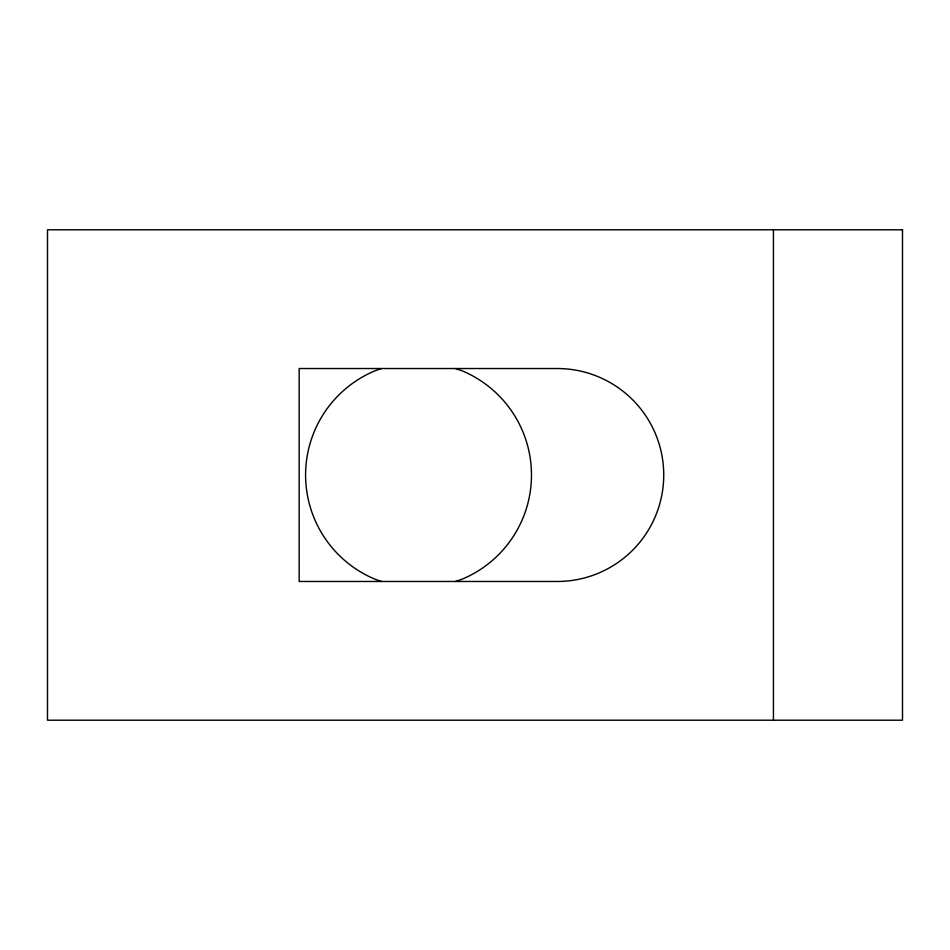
<?xml version="1.0" encoding="UTF-8"?>
<svg xmlns="http://www.w3.org/2000/svg" width="950" height="950" viewBox="0 0 950 950"><rect width="100%" height="100%" fill="white"/><g stroke="black" fill="none" stroke-linecap="round" stroke-linejoin="round"><path stroke-width="1.43" d="M381.639 368.529L375.321 370.666A112.919 112.919 0 0 0 375.321 579.334L381.639 581.471M455.442 581.471L461.747 579.334A112.919 112.919 0 0 0 461.747 370.666L455.442 368.529M773.443 229.793L773.443 720.207M902.5 229.793L47.5 229.793L47.5 720.207L902.5 720.207L902.5 229.793M557.27 368.529L299.155 368.529L299.155 581.471L557.27 581.471A106.471 106.471 0 0 0 663.741 475A106.471 106.471 0 0 0 557.27 368.529"/></g></svg>
